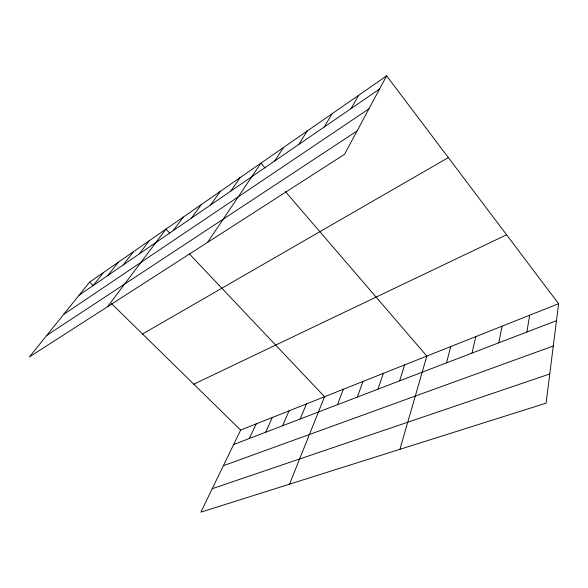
<?xml version="1.0" encoding="UTF-8"?>
<svg xmlns="http://www.w3.org/2000/svg" width="588" height="588" viewBox="0 0 588 588"><rect width="100%" height="100%" fill="white"/><g stroke="black" fill="none" stroke-linecap="round" stroke-linejoin="round"><path stroke-width="0.88" d="M558.6 303.717L546.083 403.17L200.876 512.155L240.632 430.085L558.6 303.717L386.639 75.845L89.611 282.144L29.4 356.945L344.509 154.328L386.639 75.845M526.885 332.036L529.634 315.234M498.764 342.819L502.071 326.186M472.01 353.087L475.81 336.623M446.505 362.869L450.753 346.582M399.913 449.313L426.837 356.085L285.246 191.438M399.62 380.855L404.625 364.913M378.018 389.138L383.347 373.365M357.328 397.076L362.943 381.48M337.483 404.691L343.363 389.256M289.524 484.167L324.554 396.738L189.351 253.884M300.145 419.016L306.466 403.919M282.549 425.763L289.075 410.836M265.629 432.254L272.325 417.487M249.334 438.501L256.192 423.904M351.073 108.574L358.68 95.271M324.179 127.037L332.242 113.631M298.741 144.486L307.208 131.014M274.655 161.016L283.475 147.5M207.535 242.403L260.932 163.155L265.078 167.984M230.746 191.151L240.117 177.613M210.68 204.918L220.272 191.401M191.548 218.045L201.331 204.55M173.291 230.577L183.236 217.119M107.582 306.671L165.934 229.144L169.623 233.039M139.158 253.994L149.367 240.646M123.186 264.953L133.491 251.671M107.876 275.463L118.269 262.248M93.198 285.533L103.65 272.398M79.101 295.205L379.569 89.023M63.607 314.455L368.926 108.846M46.731 335.417L357.048 130.977M142.531 333.991L448.328 157.591M193.79 384.199L506.584 234.788M233.642 444.521L556.461 320.688M223.374 465.718L553.279 345.994M212.246 488.687L549.758 373.968M89.611 282.144L93.47 285.93M111.536 303.629L240.632 430.085"/></g></svg>
